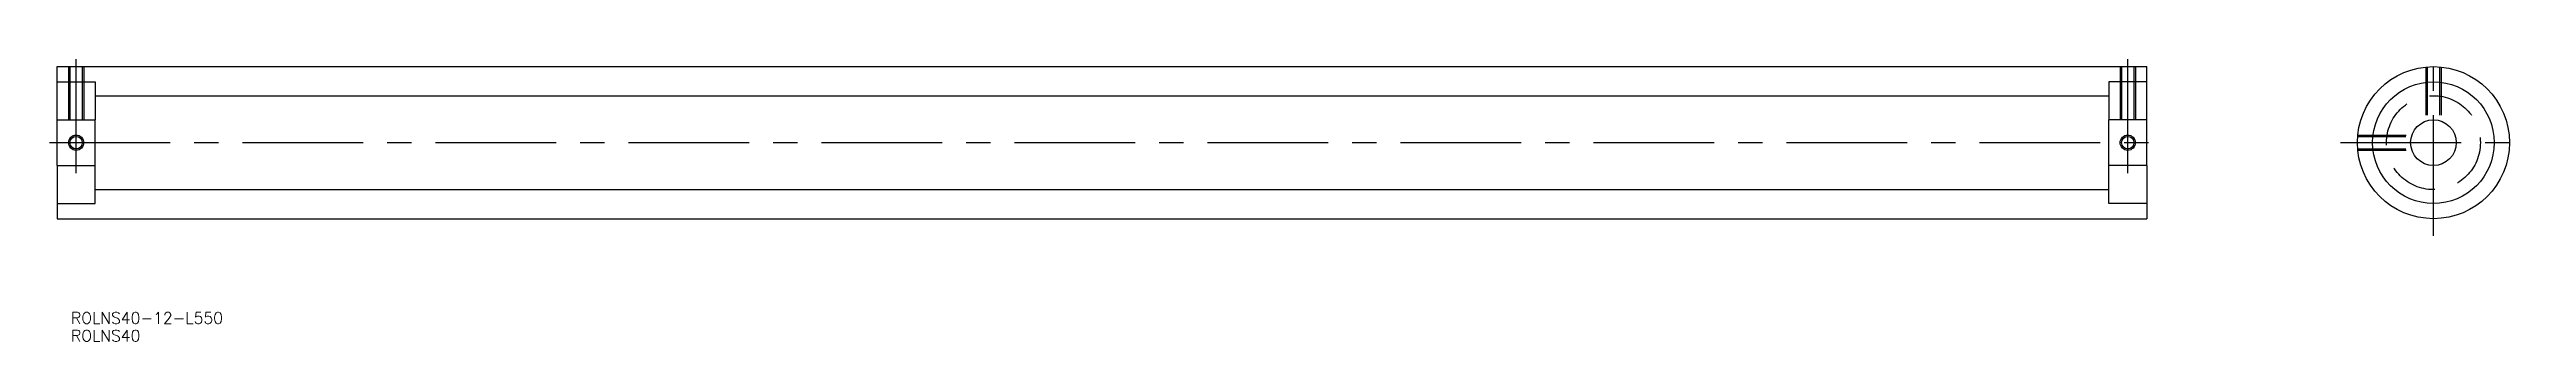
# Model space of a CAD drawing. Extents: x -2 to 650, y -52 to 24.
import ezdxf

# ---------------------------------------------------------------- set-up
doc = ezdxf.new("R2010")
doc.units = 0
doc.linetypes.add('CENTER', pattern=[50.8, 31.75, -6.35, 6.35, -6.35])
doc.linetypes.add('DASHED', pattern=[19.05, 12.7, -6.35])
doc.layers.get('0').update_dxf_attribs({"linetype": 'CONTINUOUS'})
doc.layers.add('CENTER', color=1, linetype='CENTER')
doc.styles.get("Standard").update_dxf_attribs({"font": 'txt.shx', "height": 3, "bigfont": 'bigfont.shx'})

# ---------------------------------------------------------------- blocks, each defined once
blk = doc.blocks.new('*U10')
at = {"color": 7, "linetype": 'CONTINUOUS'}
blk.add_text('ROLNS40-12-L550', height=3, dxfattribs=at).set_placement((3.66, -47.62))
blk = doc.blocks.new('*U11')
at = {"color": 7, "linetype": 'CONTINUOUS'}
blk.add_text('ROLNS40', height=3, dxfattribs=at).set_placement((3.66, -52.28))

msp = doc.modelspace()

# ---------------------------------------------------------------- linework, layer by layer
at = {"color": 7, "linetype": 'CONTINUOUS'}
for p, q in [((0, 16), (0, 20)), ((0, 20), (550, 20)), ((3.38, 20), (3.38, 6)), ((6.62, 20), (6.62, 6)), ((543.38, 20), (543.38, 6)), ((546.62, 20), (546.62, 6)), ((550, 16), (550, 20)), ((0, 16), (10, 16)), ((0, 6), (0, 16)), ((10, 16), (10, 6)), ((550, 16), (540, 16)), ((540, 16), (540, 6)), ((550, 6), (550, 16)), ((10, 12.35), (540, 12.35)), ((0, -6), (0, 6)), ((0, 6), (10, 6)), ((10, -6), (10, 6)), ((540, -6), (540, 6)), ((550, 6), (540, 6)), ((550, -6), (550, 6)), ((0, -6), (0, -16)), ((0, -6), (10, -6)), ((10, -16), (10, -6)), ((540, -16), (540, -6)), ((550, -6), (540, -6)), ((550, -6), (550, -16)), ((10, -12.35), (540, -12.35)), ((0, -16), (10, -16)), ((0, -16), (0, -20)), ((550, -16), (540, -16)), ((550, -16), (550, -20)), ((0, -20), (550, -20))]:
    msp.add_line(p, q, dxfattribs=at)
at = {"color": 3, "linetype": 'CONTINUOUS'}
for p, q in [((3, 20), (3, 6)), ((7, 20), (7, 6)), ((543, 20), (543, 6)), ((547, 20), (547, 6))]:
    msp.add_line(p, q, dxfattribs=at)
at = {"color": 1, "linetype": 'CONTINUOUS'}
for p, q in [((5, -8), (5, 22)), ((545, -8), (545, 22))]:
    msp.add_line(p, q, dxfattribs=at)
at = {"color": 3, "linetype": 'DASHED'}
for p, q in [((623.46, 19.9), (623.46, 5.82)), ((623.84, 19.93), (623.84, 5.93)), ((627.08, 19.93), (627.08, 5.93)), ((627.46, 19.9), (627.46, 5.82)), ((605.52, 1.62), (619.53, 1.62)), ((605.56, 2), (619.64, 2)), ((605.52, -1.62), (619.53, -1.62)), ((605.56, -2), (619.64, -2))]:
    msp.add_line(p, q, dxfattribs=at)
at = {"color": 7, "linetype": 'CONTINUOUS'}
for centre, radius in [((625.46, 0), 20), ((625.46, 0), 16), ((5, 0), 1.62), ((545, 0), 1.62), ((625.46, 0), 6)]:
    msp.add_circle(centre, radius, dxfattribs=at)
at = {"color": 3, "linetype": 'DASHED'}
msp.add_circle((625.46, 0), 12.35, dxfattribs=at)
at = {"color": 3, "linetype": 'CONTINUOUS'}
for centre in [(5, 0), (545, 0)]:
    msp.add_circle(centre, 2, dxfattribs=at)
at = {"layer": 'CENTER', "color": 1, "linetype": 'CENTER'}
for p, q in [((625.46, -24.49), (625.46, 24.49)), ((-2, 0), (552, 0)), ((600.97, 0), (649.94, 0))]:
    msp.add_line(p, q, dxfattribs=at)

# ---------------------------------------------------------------- block references
at = {"color": 7, "linetype": 'CONTINUOUS'}
for name in ['*U10', '*U11']:
    msp.add_blockref(name, (0, 0), dxfattribs=at)

doc.saveas('drawing.dxf')
